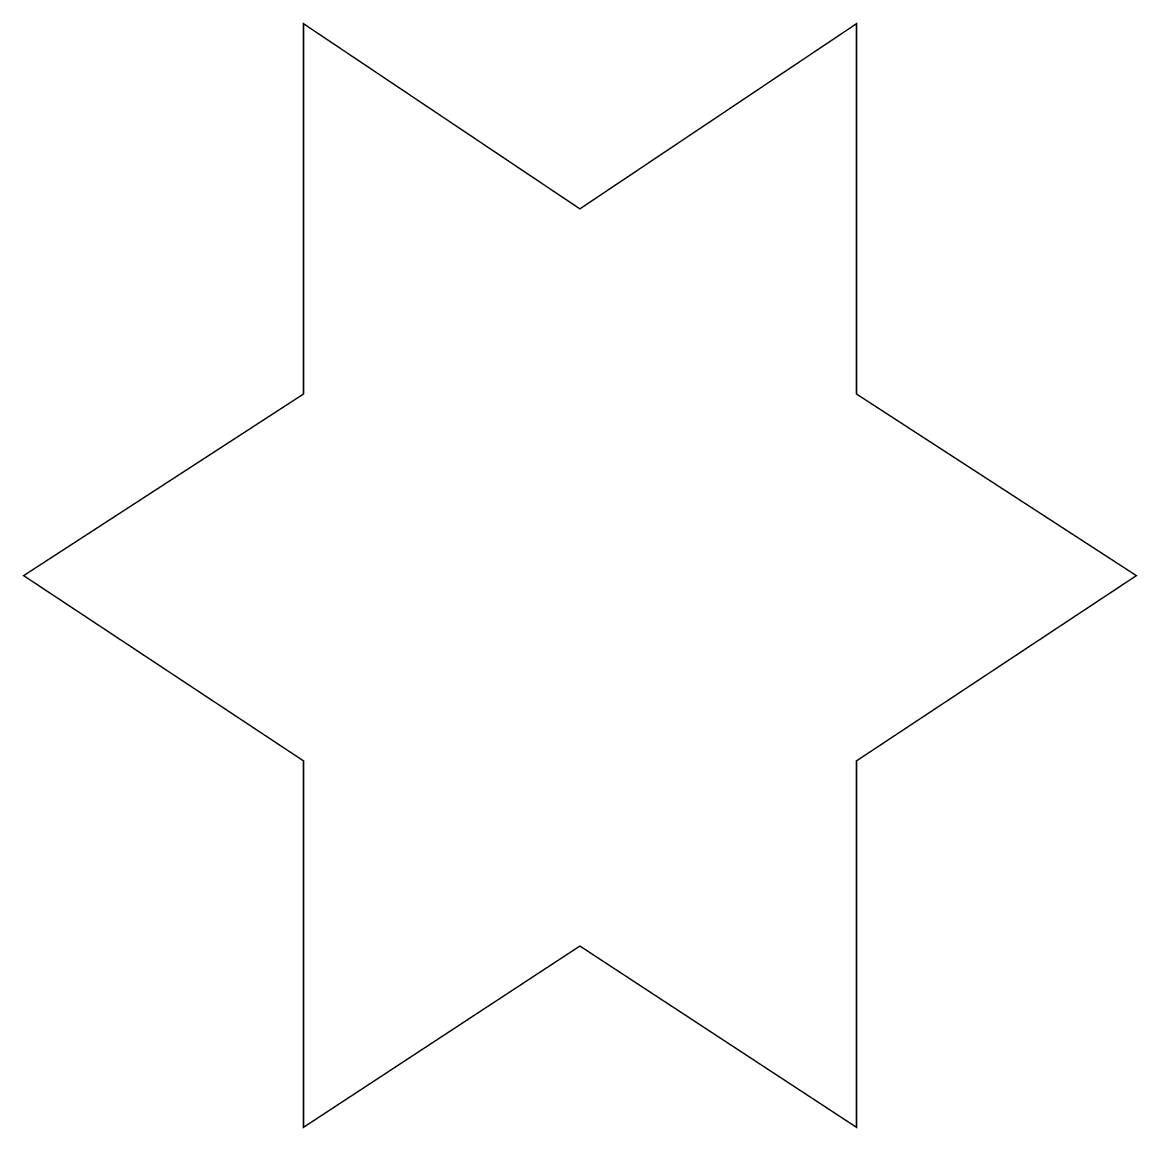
# Model space of a CAD drawing. Extents: x 0.15 to 7.82, y 0.2 to 7.8.
import ezdxf

# ---------------------------------------------------------------- set-up
doc = ezdxf.new("R2010")
doc.units = 0
doc.header["$LTSCALE"] = 0.166667
doc.layers.add('FOREGROUND', color=7, linetype='CONTINUOUS')

msp = doc.modelspace()

# ---------------------------------------------------------------- linework, layer by layer
at = {"layer": 'FOREGROUND', "linetype": 'CONTINUOUS'}
for const_width in [0.01, 0.001667]:
    msp.add_lwpolyline([(2.086667, 5.248333), (2.086667, 7.795), (3.986667, 6.521667), (5.888333, 7.795), (5.888333, 5.248333), (7.811667, 4), (5.888333, 2.726667), (5.888333, 0.206667), (3.986667, 1.453333), (2.086667, 0.206667), (2.086667, 2.726667), (0.163333, 4)], close=True, dxfattribs=dict(at, const_width=const_width))

doc.saveas('drawing.dxf')
